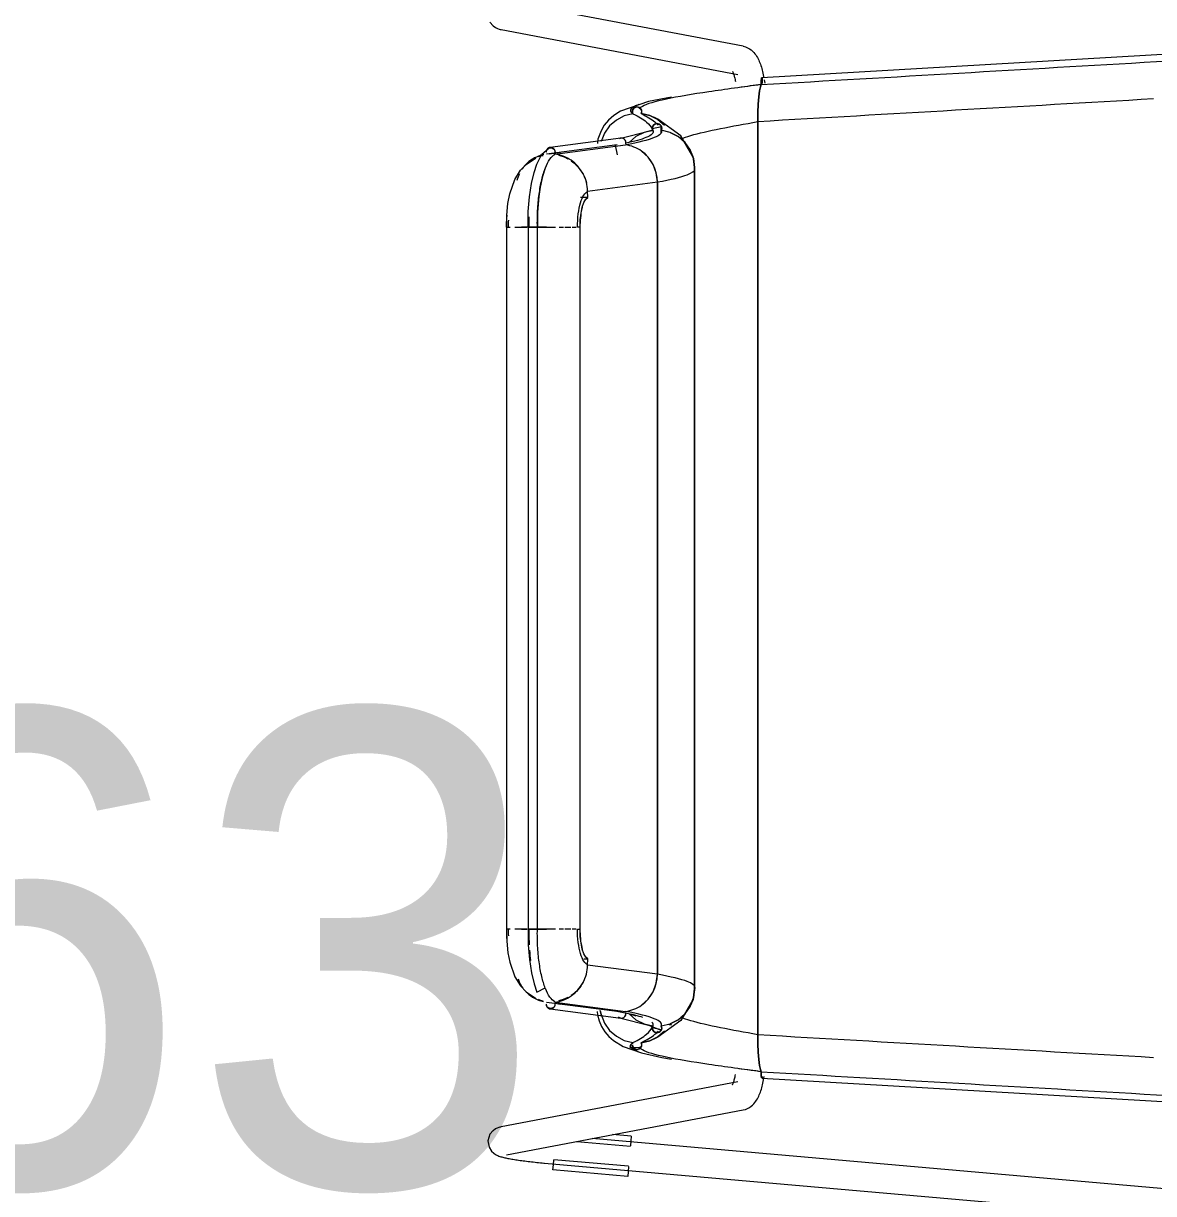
# Model space of a CAD drawing. Header units: millimetres. Extents: x 79795 to 317870, y -36033 to 97293.
# Drawn here: x 165999.8 to 166474.3, y 12047.2 to 12538.5 of the extents above; entities that cross this region are included whole.
import ezdxf

# ---------------------------------------------------------------- set-up
doc = ezdxf.new("R2010")
doc.units = ezdxf.units.MM
doc.header["$MEASUREMENT"] = 0
for name, color, linetype, lineweight in [('A-AREA-IDEN', 7, 'CONTINUOUS', 9), ('CSM-STL-XX-ZZ-M3-A-XXXX-00001_detached _19_04_21__rvt-1-Level 4$0$A-DOOR', 4, 'CONTINUOUS', 9), ('I-FURN', 8, 'CONTINUOUS', 9)]:
    doc.layers.add(name, color=color, linetype=linetype, lineweight=lineweight)
doc.styles.add('Century Gothic', font='GOTHIC.TTF', dxfattribs={"height": 200})

msp = doc.modelspace()

# ---------------------------------------------------------------- linework, layer by layer
at = {"layer": 'CSM-STL-XX-ZZ-M3-A-XXXX-00001_detached _19_04_21__rvt-1-Level 4$0$A-DOOR'}
msp.add_arc((165018.33, 13505.33), 1010, 270, 0, dxfattribs=at)
at = {"layer": 'I-FURN'}
for p, q in [((166301.93, 12528.88), (166202.64, 12547.7)), ((166195.64, 12539.04), (166196.97, 12537.47)), ((166196.97, 12537.47), (166198.05, 12536.72)), ((166198.05, 12536.72), (166198.85, 12536.34)), ((166198.85, 12536.34), (166199.47, 12536.13)), ((166199.47, 12536.13), (166199.99, 12535.99)), ((166199.99, 12535.99), (166200.4, 12535.91)), ((166200.4, 12535.91), (166299.69, 12517.09)), ((166641.68, 12534.98), (166309.77, 12515.69)), ((166301.93, 12528.88), (166302.91, 12528.62)), ((166302.91, 12528.62), (166303.81, 12528.26)), ((166303.81, 12528.26), (166304.6, 12527.82)), ((166304.6, 12527.82), (166305.29, 12527.34)), ((166305.29, 12527.34), (166305.88, 12526.83)), ((166305.88, 12526.83), (166306.4, 12526.31)), ((166306.4, 12526.31), (166306.86, 12525.78)), ((166306.86, 12525.78), (166307.26, 12525.25)), ((166307.26, 12525.25), (166307.62, 12524.71)), ((166307.62, 12524.71), (166307.94, 12524.17)), ((166307.94, 12524.17), (166308.23, 12523.64)), ((166308.23, 12523.64), (166308.5, 12523.08)), ((166308.5, 12523.08), (166308.75, 12522.52)), ((166308.75, 12522.52), (166308.99, 12521.95)), ((166308.99, 12521.95), (166309.21, 12521.37)), ((166309.21, 12521.37), (166309.42, 12520.78)), ((166309.42, 12520.78), (166309.61, 12520.17)), ((166309.61, 12520.17), (166309.79, 12519.56)), ((166297.46, 12518.31), (166297.48, 12518.29)), ((166297.48, 12518.29), (166297.52, 12518.21)), ((166297.52, 12518.21), (166297.57, 12518.13)), ((166297.57, 12518.13), (166297.64, 12517.97)), ((166297.64, 12517.97), (166297.73, 12517.78)), ((166297.73, 12517.78), (166297.83, 12517.55)), ((166297.83, 12517.55), (166297.93, 12517.28)), ((166297.93, 12517.28), (166298.03, 12516.98)), ((166298.03, 12516.98), (166298.14, 12516.64)), ((166298.14, 12516.64), (166298.25, 12516.27)), ((166298.25, 12516.27), (166298.36, 12515.88)), ((166298.36, 12515.88), (166298.46, 12515.46)), ((166298.46, 12515.46), (166298.57, 12515.01)), ((166298.57, 12515.01), (166298.67, 12514.54)), ((166309.59, 12514.74), (166309.63, 12515.13)), ((166309.63, 12515.12), (166309.59, 12514.74)), ((166309.63, 12515.13), (166309.67, 12515.43)), ((166309.67, 12515.42), (166309.63, 12515.12)), ((166309.72, 12515.62), (166309.67, 12515.42)), ((166309.67, 12515.43), (166309.72, 12515.62)), ((166309.77, 12515.69), (166309.72, 12515.62)), ((166309.72, 12515.62), (166309.77, 12515.69)), ((166309.83, 12515.63), (166309.77, 12515.69)), ((166309.77, 12515.69), (166309.83, 12515.63)), ((166309.79, 12519.56), (166309.96, 12518.93)), ((166309.88, 12515.44), (166309.83, 12515.63)), ((166309.83, 12515.63), (166309.88, 12515.45)), ((166309.88, 12515.45), (166309.92, 12515.16)), ((166309.92, 12515.15), (166309.88, 12515.44)), ((166309.92, 12515.16), (166309.96, 12514.78)), ((166309.96, 12514.77), (166309.92, 12515.15)), ((166309.96, 12518.93), (166310.13, 12518.28)), ((166310.13, 12518.28), (166310.28, 12517.63)), ((166310.28, 12517.63), (166310.42, 12516.96)), ((166310.42, 12516.96), (166310.56, 12516.28)), ((166310.56, 12516.28), (166310.68, 12515.59)), ((166310.8, 12514.88), (166310.91, 12514.17)), ((166298.67, 12514.54), (166298.77, 12514.05)), ((166308.51, 12507.71), (166308.82, 12510.18)), ((166308.82, 12510.17), (166308.51, 12507.68)), ((166309.18, 12511.92), (166308.82, 12510.17)), ((166308.82, 12510.18), (166309.19, 12511.92)), ((166309.59, 12512.82), (166309.18, 12511.92)), ((166309.19, 12511.92), (166309.59, 12512.82)), ((166309.56, 12513.79), (166309.57, 12514.29)), ((166309.57, 12514.28), (166309.56, 12513.79)), ((166309.56, 12513.79), (166309.57, 12513.29)), ((166309.57, 12513.3), (166309.56, 12513.79)), ((166309.59, 12514.74), (166309.57, 12514.28)), ((166309.57, 12514.29), (166309.59, 12514.74)), ((166309.59, 12512.82), (166309.57, 12513.3)), ((166309.57, 12513.29), (166309.59, 12512.82)), ((166309.96, 12514.78), (166309.98, 12514.33)), ((166309.98, 12514.32), (166309.96, 12514.77)), ((166309.98, 12514.33), (166309.99, 12513.83)), ((166309.99, 12513.83), (166309.98, 12514.32)), ((166309.98, 12513.33), (166309.99, 12513.83)), ((166309.99, 12513.83), (166309.99, 12513.33)), ((166310.91, 12514.17), (166311.01, 12513.44)), ((166262.2, 12505.68), (166250.48, 12501.69)), ((166271.86, 12507.58), (166262.2, 12505.68)), ((166308.51, 12507.68), (166308.27, 12504.58)), ((166308.27, 12504.63), (166308.51, 12507.68)), ((166250.48, 12501.69), (166247.66, 12499.88)), ((166255.69, 12500.58), (166252.06, 12499.67)), ((166255.48, 12501.54), (166255.56, 12502.04)), ((166255.56, 12502.04), (166255.48, 12501.55)), ((166255.48, 12501.55), (166255.52, 12501.05)), ((166255.52, 12501.05), (166255.48, 12501.54)), ((166255.69, 12500.58), (166255.52, 12501.05)), ((166255.52, 12501.05), (166255.69, 12500.58)), ((166255.75, 12502.5), (166255.56, 12502.04)), ((166255.56, 12502.04), (166255.75, 12502.49)), ((166255.75, 12502.49), (166256.06, 12502.88)), ((166256.06, 12502.88), (166255.75, 12502.5)), ((166256.06, 12502.88), (166256.45, 12503.18)), ((166256.45, 12503.18), (166256.06, 12502.88)), ((166256.45, 12503.18), (166256.91, 12503.38)), ((166256.91, 12503.38), (166256.45, 12503.18)), ((166256.91, 12503.38), (166257.39, 12503.45)), ((166257.39, 12503.45), (166256.91, 12503.38)), ((166257.39, 12503.45), (166257.88, 12503.39)), ((166257.88, 12503.39), (166257.39, 12503.45)), ((166257.88, 12503.39), (166258.34, 12503.21)), ((166258.34, 12503.21), (166257.88, 12503.39)), ((166258.34, 12503.21), (166258.74, 12502.92)), ((166258.74, 12502.92), (166258.34, 12503.21)), ((166258.74, 12502.92), (166259.06, 12502.54)), ((166259.06, 12502.54), (166258.74, 12502.92)), ((166259.06, 12502.54), (166259.26, 12502.09)), ((166259.27, 12502.09), (166259.06, 12502.54)), ((166259.32, 12501.1), (166259.17, 12500.63)), ((166259.17, 12500.63), (166259.33, 12501.1)), ((166259.17, 12500.63), (166262.79, 12499.84)), ((166262.79, 12499.84), (166259.17, 12500.63)), ((166259.26, 12502.09), (166259.35, 12501.6)), ((166259.36, 12501.6), (166259.27, 12502.09)), ((166259.35, 12501.6), (166259.32, 12501.1)), ((166259.33, 12501.1), (166259.36, 12501.6)), ((166308.11, 12501.04), (166308.06, 12497.27)), ((166308.06, 12497.35), (166308.12, 12501.04)), ((166308.27, 12504.58), (166308.11, 12501.04)), ((166308.12, 12501.11), (166308.27, 12504.58)), ((166243.64, 12495.72), (166242.29, 12493.44)), ((166245.41, 12497.88), (166243.64, 12495.72)), ((166245.91, 12495.45), (166243.74, 12492.37)), ((166247.66, 12499.88), (166245.41, 12497.88)), ((166248.74, 12497.93), (166245.91, 12495.45)), ((166252.06, 12499.67), (166248.74, 12497.93)), ((166262.79, 12499.84), (166266.11, 12498.19)), ((166266.11, 12498.2), (166262.79, 12499.84)), ((166267.66, 12495.13), (166263.77, 12494.3)), ((166264.14, 12495.53), (166263.94, 12495.08)), ((166263.94, 12495.07), (166264.14, 12495.52)), ((166264.14, 12495.52), (166264.46, 12495.91)), ((166264.46, 12495.91), (166264.14, 12495.53)), ((166266.19, 12498.25), (166264.44, 12499.14)), ((166264.46, 12495.91), (166264.86, 12496.2)), ((166264.86, 12496.2), (166264.46, 12495.91)), ((166264.86, 12496.2), (166265.32, 12496.39)), ((166265.32, 12496.39), (166264.86, 12496.2)), ((166265.32, 12496.39), (166265.81, 12496.46)), ((166265.81, 12496.46), (166265.32, 12496.39)), ((166265.81, 12496.46), (166266.3, 12496.39)), ((166266.3, 12496.39), (166265.81, 12496.46)), ((166268.95, 12495.8), (166266.11, 12498.2)), ((166266.11, 12498.19), (166268.95, 12495.8)), ((166275.73, 12491.27), (166266.19, 12498.25)), ((166266.3, 12496.39), (166266.76, 12496.2)), ((166266.76, 12496.2), (166266.3, 12496.39)), ((166266.76, 12496.2), (166267.16, 12495.91)), ((166267.17, 12495.91), (166266.76, 12496.2)), ((166267.16, 12495.91), (166267.48, 12495.52)), ((166267.48, 12495.53), (166267.17, 12495.91)), ((166267.68, 12495.08), (166267.48, 12495.53)), ((166267.48, 12495.52), (166267.68, 12495.07)), ((166267.58, 12492.55), (166267.53, 12495.43)), ((166308.06, 12497.27), (166308.06, 12113.87)), ((166308.06, 12113.87), (166308.06, 12497.27)), ((166250.67, 12490.31), (166220.9, 12486.45)), ((166242.29, 12493.44), (166241, 12489.84)), ((166243.74, 12492.37), (166242.34, 12488.85)), ((166250.44, 12490.26), (166250, 12490.07)), ((166250.91, 12490.32), (166250.44, 12490.26)), ((166250.59, 12490.29), (166262.21, 12493.26)), ((166251.38, 12490.25), (166250.91, 12490.32)), ((166251.82, 12490.07), (166251.38, 12490.25)), ((166256.95, 12490.97), (166254.07, 12488.46)), ((166260.34, 12492.73), (166256.95, 12490.97)), ((166264.06, 12493.62), (166260.34, 12492.73)), ((166262.21, 12493.26), (166264.08, 12493.59)), ((166263.94, 12495.08), (166263.86, 12494.59)), ((166263.86, 12494.58), (166263.94, 12495.07)), ((166263.86, 12494.59), (166263.89, 12494.09)), ((166263.9, 12494.09), (166263.86, 12494.58)), ((166263.89, 12494.09), (166264.06, 12493.62)), ((166264.06, 12493.62), (166263.9, 12494.09)), ((166267.72, 12494.09), (166267.56, 12493.62)), ((166267.56, 12493.62), (166267.73, 12494.09)), ((166271.28, 12492.73), (166267.56, 12493.62)), ((166267.76, 12494.59), (166267.68, 12495.08)), ((166267.68, 12495.07), (166267.76, 12494.58)), ((166267.76, 12494.58), (166267.72, 12494.09)), ((166267.73, 12494.09), (166267.76, 12494.59)), ((166271.27, 12492.72), (166274.67, 12490.97)), ((166274.67, 12490.97), (166271.28, 12492.73)), ((166274.67, 12490.97), (166277.54, 12488.46)), ((166277.55, 12488.46), (166274.67, 12490.97)), ((166280.84, 12482.62), (166275.73, 12491.27)), ((166217.5, 12483.55), (166220.4, 12486.1)), ((166249.03, 12487.46), (166219.34, 12483.61)), ((166222.88, 12483.63), (166252.58, 12487.48)), ((166241, 12489.84), (166240.77, 12488.07)), ((166248.25, 12487.33), (166249.05, 12483.26)), ((166252.2, 12489.77), (166251.82, 12490.07)), ((166252.5, 12489.39), (166252.2, 12489.77)), ((166252.69, 12488.94), (166252.5, 12489.39)), ((166252.77, 12488.44), (166252.69, 12488.94)), ((166252.74, 12487.95), (166252.77, 12488.44)), ((166277.54, 12488.46), (166279.71, 12485.32)), ((166279.72, 12485.33), (166277.55, 12488.46)), ((166280.91, 12482.47), (166279.54, 12485.64)), ((166279.71, 12485.32), (166281.08, 12481.76)), ((166281.08, 12481.76), (166279.72, 12485.33)), ((166210.81, 12479.29), (166214.71, 12481.97)), ((166214.71, 12481.97), (166214.9, 12482.07)), ((166215.31, 12479.43), (166217.5, 12483.55)), ((166220.53, 12483.77), (166225.3, 12484.38)), ((166262.08, 12482.36), (166259.34, 12484.85)), ((166264.16, 12479.25), (166262.08, 12482.36)), ((166281.71, 12477.43), (166280.91, 12482.47)), ((166281.08, 12481.76), (166281.55, 12477.97)), ((166281.55, 12477.97), (166281.08, 12481.76)), ((166206.12, 12472.94), (166208.52, 12476.82)), ((166208.52, 12476.82), (166210.81, 12479.29)), ((166213.05, 12471.28), (166214.15, 12475.97)), ((166214.15, 12475.97), (166215.31, 12479.43)), ((166218.85, 12477.67), (166217.76, 12474.23)), ((166265.48, 12475.7), (166264.16, 12479.25)), ((166265.96, 12471.93), (166265.48, 12475.7)), ((166281.55, 12477.97), (166281.55, 12133.18)), ((166281.55, 12133.18), (166281.55, 12477.97)), ((166281.71, 12438.52), (166281.71, 12477.43)), ((166204, 12466.89), (166206.12, 12472.94)), ((166212.21, 12465.66), (166213.05, 12471.28)), ((166217.76, 12474.23), (166216.79, 12469.8)), ((166236.68, 12468.07), (166265.96, 12471.93)), ((166265.96, 12471.93), (166265.96, 12139.22)), ((166265.96, 12139.22), (166265.96, 12471.93)), ((166203.21, 12462.85), (166204, 12466.89)), ((166211.72, 12459.54), (166212.21, 12465.66)), ((166216.2, 12465.79), (166215.67, 12459.23)), ((166216.79, 12469.8), (166216.2, 12465.79)), ((166236.75, 12465.35), (166236.68, 12468.07)), ((166202.7, 12458.03), (166203.21, 12462.85)), ((166236.75, 12465.35), (166233.74, 12465.35)), ((166233.92, 12458.89), (166234.43, 12461.38)), ((166234.43, 12461.38), (166235.1, 12463.36)), ((166235.1, 12463.36), (166235.89, 12464.72)), ((166235.89, 12464.72), (166236.75, 12465.35)), ((166202.59, 12453), (166202.7, 12458.03)), ((166211.63, 12453), (166211.72, 12459.54)), ((166215.67, 12459.23), (166215.59, 12453)), ((166233.49, 12453), (166233.6, 12456.04)), ((166233.6, 12456.04), (166233.92, 12458.89)), ((166202.76, 12453), (166202.59, 12453)), ((166202.59, 12453), (166202.59, 12158.15)), ((166202.61, 12453), (166204.08, 12453)), ((166206.11, 12453), (166208.69, 12453)), ((166211.31, 12453), (166208.84, 12453)), ((166208.86, 12453), (166211.31, 12453)), ((166211.7, 12453), (166211.63, 12453)), ((166211.63, 12453), (166211.63, 12158.15)), ((166211.63, 12453), (166215.58, 12453)), ((166211.89, 12453), (166211.7, 12453)), ((166212.2, 12453), (166211.89, 12453)), ((166212.59, 12453), (166212.2, 12453)), ((166213.04, 12453), (166212.59, 12453)), ((166213.53, 12453), (166213.04, 12453)), ((166214.03, 12453), (166213.53, 12453)), ((166214.51, 12453), (166214.03, 12453)), ((166214.92, 12453), (166214.51, 12453)), ((166215.25, 12453), (166214.92, 12453)), ((166215.48, 12453), (166215.25, 12453)), ((166215.58, 12453), (166215.48, 12453)), ((166219.37, 12453), (166215.56, 12453)), ((166215.56, 12453), (166219.37, 12453)), ((166215.59, 12158.15), (166215.59, 12453)), ((166219.57, 12453), (166223.12, 12453)), ((166224.75, 12453), (166226.59, 12453)), ((166227.11, 12453), (166229.58, 12453)), ((166230.16, 12453), (166231.9, 12453)), ((166233.43, 12453), (166233.43, 12158.15)), ((166233.49, 12158.15), (166233.49, 12453)), ((166281.71, 12133.72), (166281.71, 12438.52)), ((166202.59, 12158.15), (166202.7, 12153.12)), ((166202.59, 12158.15), (166202.76, 12158.15)), ((166204.08, 12158.15), (166202.61, 12158.15)), ((166208.69, 12158.15), (166206.11, 12158.15)), ((166208.84, 12158.15), (166211.31, 12158.15)), ((166211.31, 12158.15), (166208.86, 12158.15)), ((166211.63, 12158.15), (166211.72, 12151.61)), ((166211.63, 12158.15), (166211.7, 12158.15)), ((166215.48, 12158.15), (166211.63, 12158.15)), ((166211.7, 12158.15), (166211.89, 12158.15)), ((166211.89, 12158.15), (166212.2, 12158.15)), ((166212.2, 12158.15), (166212.59, 12158.15)), ((166212.59, 12158.15), (166213.04, 12158.15)), ((166213.04, 12158.15), (166213.53, 12158.15)), ((166213.53, 12158.15), (166214.03, 12158.15)), ((166214.03, 12158.15), (166214.51, 12158.15)), ((166214.51, 12158.15), (166214.92, 12158.15)), ((166214.92, 12158.15), (166215.25, 12158.15)), ((166215.25, 12158.15), (166215.48, 12158.15)), ((166215.56, 12158.15), (166219.37, 12158.15)), ((166219.37, 12158.15), (166215.56, 12158.15)), ((166223.12, 12158.15), (166219.57, 12158.15)), ((166226.59, 12158.15), (166224.75, 12158.15)), ((166229.58, 12158.15), (166227.11, 12158.15)), ((166231.9, 12158.15), (166230.16, 12158.15)), ((166233.6, 12155.11), (166233.49, 12158.15)), ((166202.7, 12153.12), (166203.21, 12148.3)), ((166211.72, 12151.61), (166212.21, 12145.48)), ((166233.92, 12152.26), (166233.6, 12155.11)), ((166234.43, 12149.77), (166233.92, 12152.26)), ((166203.21, 12148.3), (166204, 12144.26)), ((166235.1, 12147.78), (166234.43, 12149.77)), ((166235.89, 12146.43), (166235.1, 12147.78)), ((166236.75, 12145.79), (166235.89, 12146.43)), ((166204, 12144.26), (166206.12, 12138.21)), ((166212.21, 12145.48), (166213.05, 12139.86)), ((166235.08, 12145.79), (166236.75, 12145.79)), ((166236.68, 12143.08), (166236.75, 12145.79)), ((166265.96, 12139.22), (166236.68, 12143.08)), ((166206.12, 12138.21), (166208.52, 12134.33)), ((166213.05, 12139.86), (166214.15, 12135.17)), ((166265.48, 12135.45), (166265.96, 12139.22)), ((166208.52, 12134.33), (166210.81, 12131.86)), ((166210.81, 12131.86), (166214.71, 12129.18)), ((166214.15, 12135.17), (166215.31, 12131.72)), ((166215.31, 12131.72), (166218.85, 12133.48)), ((166262.08, 12128.79), (166264.16, 12131.9)), ((166264.16, 12131.9), (166265.48, 12135.45)), ((166281.71, 12133.72), (166280.91, 12128.68)), ((166281.55, 12133.18), (166281.08, 12129.39)), ((166281.08, 12129.39), (166281.55, 12133.18)), ((166214.71, 12129.18), (166214.9, 12129.08)), ((166219.34, 12127.54), (166249.03, 12123.69)), ((166222.87, 12127.08), (166225.31, 12126.76)), ((166222.88, 12127.51), (166252.58, 12123.67)), ((166259.34, 12126.3), (166262.08, 12128.79)), ((166280.84, 12128.53), (166275.73, 12119.88)), ((166280.91, 12128.68), (166279.54, 12125.51)), ((166281.08, 12129.39), (166279.71, 12125.82)), ((166279.72, 12125.82), (166281.08, 12129.39)), ((166220.9, 12124.7), (166250.67, 12120.84)), ((166240.68, 12123.57), (166240.82, 12122.15)), ((166240.82, 12122.15), (166241.48, 12119.65)), ((166242.34, 12122.3), (166241.97, 12124.04)), ((166241.97, 12124.04), (166242.34, 12122.29)), ((166242.34, 12122.29), (166243.74, 12118.78)), ((166254.54, 12122.44), (166248.25, 12123.82)), ((166252.2, 12121.38), (166252.5, 12121.76)), ((166252.5, 12121.76), (166252.69, 12122.21)), ((166252.69, 12122.21), (166252.77, 12122.7)), ((166252.77, 12122.7), (166252.74, 12123.2)), ((166254.07, 12122.68), (166256.95, 12120.18)), ((166256.98, 12121.68), (166254.54, 12122.44)), ((166277.54, 12122.69), (166274.67, 12120.18)), ((166274.67, 12120.18), (166277.55, 12122.68)), ((166279.71, 12125.82), (166277.54, 12122.69)), ((166277.55, 12122.68), (166279.72, 12125.82)), ((166241.48, 12119.65), (166242.51, 12117.28)), ((166242.51, 12117.28), (166243.89, 12115.08)), ((166243.74, 12118.78), (166245.91, 12115.7)), ((166249.61, 12121.37), (166250, 12121.08)), ((166250, 12121.08), (166250.44, 12120.89)), ((166250.44, 12120.89), (166250.91, 12120.83)), ((166250.59, 12120.86), (166262.21, 12117.89)), ((166250.91, 12120.83), (166251.38, 12120.89)), ((166251.38, 12120.89), (166251.82, 12121.08)), ((166251.82, 12121.08), (166252.2, 12121.38)), ((166256.95, 12120.18), (166260.34, 12118.42)), ((166260.34, 12118.42), (166264.06, 12117.53)), ((166262.21, 12117.89), (166267.53, 12115.72)), ((166263.77, 12116.85), (166267.66, 12116.02)), ((166263.86, 12116.57), (166263.9, 12117.06)), ((166263.89, 12117.06), (166263.86, 12116.56)), ((166264.06, 12117.53), (166263.89, 12117.06)), ((166263.9, 12117.06), (166264.06, 12117.53)), ((166275.73, 12119.88), (166266.19, 12112.9)), ((166267.56, 12117.53), (166271.28, 12118.42)), ((166267.56, 12117.53), (166267.72, 12117.06)), ((166267.73, 12117.06), (166267.56, 12117.53)), ((166267.72, 12117.06), (166267.76, 12116.57)), ((166267.76, 12116.56), (166267.73, 12117.06)), ((166274.67, 12120.18), (166271.28, 12118.43)), ((166271.28, 12118.42), (166274.67, 12120.18)), ((166243.89, 12115.08), (166245.57, 12113.11)), ((166245.57, 12113.11), (166247.53, 12111.37)), ((166245.91, 12115.7), (166248.74, 12113.22)), ((166248.74, 12113.22), (166252.06, 12111.48)), ((166266.11, 12112.96), (166262.79, 12111.31)), ((166262.79, 12111.3), (166266.11, 12112.94)), ((166263.94, 12116.07), (166263.86, 12116.57)), ((166263.86, 12116.56), (166263.94, 12116.07)), ((166264.14, 12115.62), (166263.94, 12116.07)), ((166263.94, 12116.07), (166264.14, 12115.62)), ((166264.46, 12115.24), (166264.14, 12115.62)), ((166264.14, 12115.62), (166264.46, 12115.24)), ((166266.19, 12112.9), (166264.44, 12112.01)), ((166264.86, 12114.95), (166264.46, 12115.24)), ((166264.46, 12115.24), (166264.86, 12114.94)), ((166265.32, 12114.76), (166264.86, 12114.95)), ((166264.86, 12114.94), (166265.32, 12114.75)), ((166265.81, 12114.69), (166265.32, 12114.76)), ((166265.32, 12114.75), (166265.81, 12114.69)), ((166266.3, 12114.76), (166265.81, 12114.69)), ((166265.81, 12114.69), (166266.3, 12114.75)), ((166268.95, 12115.35), (166266.11, 12112.96)), ((166266.11, 12112.94), (166268.95, 12115.35)), ((166266.76, 12114.95), (166266.3, 12114.76)), ((166266.3, 12114.75), (166266.76, 12114.94)), ((166267.16, 12115.24), (166266.76, 12114.95)), ((166266.76, 12114.94), (166267.17, 12115.24)), ((166267.48, 12115.62), (166267.16, 12115.24)), ((166267.17, 12115.24), (166267.48, 12115.62)), ((166267.68, 12116.07), (166267.48, 12115.62)), ((166267.48, 12115.62), (166267.68, 12116.07)), ((166267.76, 12116.57), (166267.68, 12116.07)), ((166267.68, 12116.07), (166267.76, 12116.56)), ((166308.06, 12113.87), (166308.11, 12110.11)), ((166308.12, 12110.1), (166308.06, 12113.8)), ((166247.53, 12111.37), (166251.65, 12108.86)), ((166251.65, 12108.86), (166259.27, 12106.19)), ((166252.06, 12111.48), (166255.69, 12110.57)), ((166254.77, 12109.66), (166254.44, 12108.5)), ((166254.44, 12108.5), (166258.29, 12108.69)), ((166255.56, 12109.11), (166255.48, 12109.6)), ((166255.48, 12109.6), (166255.56, 12109.11)), ((166255.52, 12110.1), (166255.69, 12110.57)), ((166255.69, 12110.57), (166255.52, 12110.1)), ((166255.75, 12108.66), (166255.56, 12109.11)), ((166255.56, 12109.11), (166255.75, 12108.65)), ((166256.06, 12108.27), (166255.75, 12108.66)), ((166255.75, 12108.65), (166256.06, 12108.26)), ((166256.45, 12107.97), (166256.06, 12108.27)), ((166256.06, 12108.26), (166256.45, 12107.96)), ((166256.91, 12107.77), (166256.45, 12107.97)), ((166256.45, 12107.96), (166256.91, 12107.77)), ((166257.39, 12107.7), (166256.91, 12107.77)), ((166256.91, 12107.77), (166257.39, 12107.69)), ((166257.88, 12107.76), (166257.39, 12107.7)), ((166257.39, 12107.69), (166257.88, 12107.75)), ((166258.34, 12107.94), (166257.88, 12107.76)), ((166257.88, 12107.75), (166258.34, 12107.94)), ((166258.74, 12108.23), (166258.34, 12107.94)), ((166258.34, 12107.94), (166258.74, 12108.23)), ((166259.06, 12108.61), (166258.74, 12108.23)), ((166258.74, 12108.23), (166259.06, 12108.6)), ((166259.26, 12109.06), (166259.06, 12108.61)), ((166259.06, 12108.6), (166259.27, 12109.05)), ((166262.79, 12111.31), (166259.17, 12110.52)), ((166259.17, 12110.52), (166262.79, 12111.3)), ((166259.17, 12110.52), (166259.32, 12110.05)), ((166259.33, 12110.05), (166259.17, 12110.52)), ((166259.35, 12109.55), (166259.26, 12109.06)), ((166259.27, 12109.05), (166259.36, 12109.55)), ((166259.32, 12110.05), (166259.35, 12109.55)), ((166259.36, 12109.55), (166259.33, 12110.05)), ((166308.11, 12110.11), (166308.27, 12106.57)), ((166308.27, 12106.57), (166308.12, 12110.04)), ((166259.27, 12106.19), (166267.79, 12104.3)), ((166267.79, 12104.3), (166271.86, 12103.57)), ((166308.27, 12106.57), (166308.51, 12103.47)), ((166308.51, 12103.47), (166308.27, 12106.52)), ((166308.51, 12103.47), (166308.82, 12100.97)), ((166308.82, 12100.97), (166308.51, 12103.44)), ((166308.82, 12100.97), (166309.18, 12099.23)), ((166309.19, 12099.23), (166308.82, 12100.96)), ((166309.18, 12099.23), (166309.59, 12098.32)), ((166309.59, 12098.32), (166309.19, 12099.23)), ((166309.57, 12097.85), (166309.56, 12097.36)), ((166309.56, 12097.35), (166309.57, 12097.85)), ((166309.56, 12097.36), (166309.57, 12096.86)), ((166309.57, 12096.86), (166309.56, 12097.35)), ((166309.59, 12098.32), (166309.57, 12097.85)), ((166309.57, 12097.85), (166309.59, 12098.32)), ((166299.69, 12094.06), (166200.4, 12075.24)), ((166297.46, 12092.84), (166297.48, 12092.86)), ((166297.48, 12092.86), (166297.52, 12092.93)), ((166297.52, 12092.93), (166297.57, 12093.02)), ((166297.57, 12093.02), (166297.64, 12093.17)), ((166297.64, 12093.17), (166297.73, 12093.37)), ((166297.73, 12093.37), (166297.83, 12093.6)), ((166297.83, 12093.6), (166297.93, 12093.87)), ((166297.93, 12093.87), (166298.03, 12094.17)), ((166298.03, 12094.17), (166298.14, 12094.51)), ((166298.14, 12094.51), (166298.25, 12094.87)), ((166298.25, 12094.87), (166298.36, 12095.27)), ((166298.36, 12095.27), (166298.46, 12095.69)), ((166298.46, 12095.69), (166298.57, 12096.14)), ((166298.57, 12096.14), (166298.67, 12096.61)), ((166298.67, 12096.61), (166298.77, 12097.1)), ((166309.57, 12096.86), (166309.59, 12096.41)), ((166309.59, 12096.41), (166309.57, 12096.86)), ((166309.59, 12096.41), (166309.63, 12096.02)), ((166309.63, 12096.02), (166309.59, 12096.41)), ((166309.63, 12096.02), (166309.67, 12095.73)), ((166309.67, 12095.72), (166309.63, 12096.02)), ((166309.77, 12095.46), (166309.83, 12095.52)), ((166309.83, 12095.52), (166309.77, 12095.46)), ((166641.68, 12076.17), (166309.77, 12095.46)), ((166309.79, 12091.59), (166309.96, 12092.22)), ((166309.88, 12095.71), (166309.92, 12096)), ((166309.92, 12095.99), (166309.88, 12095.7)), ((166309.92, 12096), (166309.96, 12096.38)), ((166309.96, 12096.37), (166309.92, 12095.99)), ((166309.96, 12092.22), (166310.13, 12092.86)), ((166310.13, 12092.86), (166310.28, 12093.52)), ((166310.28, 12093.52), (166310.42, 12094.19)), ((166310.42, 12094.19), (166310.56, 12094.87)), ((166310.56, 12094.87), (166310.68, 12095.56)), ((166310.68, 12095.56), (166310.8, 12096.27)), ((166307.94, 12086.98), (166308.23, 12087.51)), ((166308.23, 12087.51), (166308.5, 12088.07)), ((166308.5, 12088.07), (166308.75, 12088.63)), ((166308.75, 12088.63), (166308.99, 12089.2)), ((166308.99, 12089.2), (166309.21, 12089.78)), ((166309.21, 12089.78), (166309.42, 12090.37)), ((166309.42, 12090.37), (166309.61, 12090.97)), ((166309.61, 12090.97), (166309.79, 12091.59)), ((166301.93, 12082.27), (166302.91, 12082.52)), ((166302.91, 12082.52), (166303.81, 12082.89)), ((166303.81, 12082.89), (166304.6, 12083.33)), ((166304.6, 12083.33), (166305.29, 12083.81)), ((166305.29, 12083.81), (166305.88, 12084.32)), ((166305.88, 12084.32), (166306.4, 12084.84)), ((166306.4, 12084.84), (166306.86, 12085.37)), ((166306.86, 12085.37), (166307.26, 12085.9)), ((166307.26, 12085.9), (166307.62, 12086.44)), ((166307.62, 12086.44), (166307.94, 12086.98)), ((166202.64, 12063.45), (166301.93, 12082.27)), ((166195.64, 12072.1), (166196.97, 12073.68)), ((166196.97, 12073.68), (166198.05, 12074.43)), ((166198.05, 12074.43), (166198.85, 12074.8)), ((166198.85, 12074.8), (166199.47, 12075.02)), ((166199.47, 12075.02), (166199.99, 12075.15)), ((166199.99, 12075.15), (166200.4, 12075.24)), ((166195.64, 12072.1), (166194.81, 12069.35)), ((166194.81, 12069.35), (166195.29, 12066.59)), ((166232.14, 12069.05), (166254.62, 12067.08)), ((166662.86, 12032.98), (166238.51, 12070.26)), ((166254.99, 12071.31), (166247.09, 12072)), ((166254.81, 12069.27), (166254.63, 12067.2)), ((166254.99, 12071.31), (166254.81, 12069.27)), ((166195.29, 12066.59), (166196.33, 12064.94)), ((166196.33, 12064.94), (166197.24, 12064.08)), ((166197.24, 12064.08), (166197.95, 12063.61)), ((166197.95, 12063.61), (166198.51, 12063.3)), ((166198.51, 12063.3), (166198.98, 12063.09)), ((166198.98, 12063.09), (166199.41, 12062.92)), ((166199.41, 12062.92), (166199.81, 12062.78)), ((166199.81, 12062.78), (166200.21, 12062.65)), ((166200.21, 12062.65), (166200.6, 12062.54)), ((166200.6, 12062.54), (166201.01, 12062.43)), ((166201.01, 12062.43), (166201.42, 12062.32)), ((166201.42, 12062.32), (166201.85, 12062.22)), ((166201.85, 12062.22), (166202.29, 12062.13)), ((166202.29, 12062.13), (166202.75, 12062.03)), ((166202.75, 12062.03), (166203.23, 12061.93)), ((166203.23, 12061.93), (166203.72, 12061.84)), ((166203.72, 12061.84), (166204.24, 12061.74)), ((166204.24, 12061.74), (166204.77, 12061.65)), ((166204.77, 12061.65), (166205.32, 12061.56)), ((166205.32, 12061.56), (166205.89, 12061.47)), ((166205.89, 12061.47), (166206.48, 12061.37)), ((166206.48, 12061.37), (166207.08, 12061.28)), ((166207.08, 12061.28), (166207.7, 12061.19)), ((166207.7, 12061.19), (166208.33, 12061.1)), ((166208.33, 12061.1), (166208.98, 12061.01)), ((166208.98, 12061.01), (166209.65, 12060.93)), ((166209.65, 12060.93), (166210.32, 12060.84)), ((166210.32, 12060.84), (166211.01, 12060.75)), ((166211.01, 12060.75), (166211.71, 12060.67)), ((166211.71, 12060.67), (166212.42, 12060.59)), ((166212.42, 12060.59), (166213.13, 12060.5)), ((166213.13, 12060.5), (166213.86, 12060.42)), ((166213.86, 12060.42), (166214.59, 12060.35)), ((166214.59, 12060.35), (166215.33, 12060.27)), ((166215.33, 12060.27), (166216.08, 12060.2)), ((166216.08, 12060.2), (166216.83, 12060.12)), ((166216.83, 12060.12), (166217.58, 12060.05)), ((166217.58, 12060.05), (166218.33, 12059.99)), ((166218.33, 12059.99), (166218.49, 12059.97)), ((166218.49, 12059.97), (166661.81, 12021.03)), ((166222.09, 12057.16), (166222.27, 12059.2)), ((166222.27, 12059.2), (166222.45, 12061.27)), ((166253.88, 12058.63), (166222.46, 12061.39)), ((166253.86, 12058.51), (166253.68, 12056.44)), ((166253.5, 12054.4), (166222.09, 12057.16)), ((166253.68, 12056.44), (166253.5, 12054.4))]:
    msp.add_line(p, q, dxfattribs=at)
for centre, major_axis, ratio, start_param, end_param in [((166250.9, 12488.36), (0, 1.96), 0.955139, 4.501447, 6.790779), ((166250.89, 12471.8), (0, 15.78), 0.955139, 5.929149, 6.170649), ((166250.89, 12471.8), (0, 15.78), 0.955139, 5.687432, 5.928979), ((166250.89, 12471.8), (0, 15.78), 0.955139, 4.720632, 5.68731), ((166206.87, 12453), (0, 12.4), 0.287441, 1.332781, 1.570796), ((166218.34, 12453), (-15.75, 0), 0.000004, 3.431839, 3.614078), ((166206.87, 12158.15), (0, -12.4), 0.287441, 4.712389, 4.932602), ((166218.34, 12158.15), (-15.75, 0), 0.000004, 2.669107, 2.851347), ((166250.89, 12139.35), (0, 15.78), 0.955139, 3.737469, 4.704147), ((166250.9, 12122.79), (0, 1.96), 0.955139, 2.379629, 4.923331), ((166250.89, 12139.35), (0, 15.78), 0.955139, 3.254129, 3.495629), ((166250.89, 12139.35), (0, 15.78), 0.955139, 3.495799, 3.737346)]:
    msp.add_ellipse(centre, major_axis=major_axis, ratio=ratio, start_param=start_param, end_param=end_param, dxfattribs=at)
for points in [[(166309.59, 12512.82), (166364.82, 12516.04), (166475.42, 12522.48), (166586.18, 12528.92), (166641.58, 12532.14)], [(166309.57, 12512.81), (166306.51, 12512.42), (166303.42, 12512.03), (166300.37, 12511.65)], [(166308.06, 12497.35), (166363.42, 12500.55), (166418.84, 12503.74), (166474.3, 12506.94)], [(166267.56, 12493.62), (166268.11, 12492.59), (166266.14, 12490.55), (166258.08, 12488.5), (166252.58, 12487.48)], [(166215.56, 12453), (166215.52, 12455.35), (166215.59, 12460), (166216.22, 12466.86), (166217.33, 12473), (166218.86, 12478.07), (166220.75, 12481.77), (166222.16, 12483.08), (166222.89, 12483.43)], [(166216, 12482.55), (166216.63, 12482.79), (166217.28, 12482.95), (166217.94, 12483.09)], [(166236.68, 12468.07), (166236.64, 12469.36), (166236.28, 12471.87), (166234.87, 12475.47), (166232.67, 12478.61), (166229.84, 12481.14), (166226.5, 12482.9), (166224.12, 12483.49), (166222.88, 12483.63)], [(166223.06, 12484.39), (166223.07, 12484.23), (166223.07, 12484.06), (166223.03, 12483.9)], [(166224.4, 12483.17), (166225.78, 12482.86), (166227.15, 12482.36), (166228.41, 12481.66)], [(166281.71, 12477.43), (166281.71, 12477.61), (166281.65, 12477.79), (166281.55, 12477.97)], [(166208.07, 12475.39), (166207.64, 12474.5), (166207.24, 12473.57), (166207, 12472.61)], [(166232.36, 12453), (166232.42, 12456.79), (166233.39, 12464.18), (166235.55, 12467.57), (166236.67, 12467.82)], [(166234.38, 12461.38), (166233.83, 12459.33), (166233.55, 12456.61), (166233.45, 12453.84)], [(166202.68, 12453), (166202.67, 12454.71), (166202.75, 12456.39), (166202.9, 12457.97)], [(166212.16, 12453), (166212.13, 12454.43), (166212.14, 12455.85), (166212.17, 12457.26)], [(166202.87, 12153.55), (166202.74, 12155.02), (166202.67, 12156.57), (166202.68, 12158.15)], [(166212.26, 12151.55), (166212.15, 12153.73), (166212.12, 12155.93), (166212.16, 12158.15)], [(166236.67, 12143.33), (166236.11, 12143.45), (166235.01, 12144.4), (166233.61, 12147.72), (166232.65, 12152.52), (166232.39, 12156.25), (166232.36, 12158.15)], [(166233.44, 12157.31), (166233.5, 12154.53), (166233.86, 12151.99), (166234.38, 12149.77)], [(166212.84, 12144.99), (166212.66, 12146.41), (166212.49, 12147.86), (166212.38, 12149.33)], [(166222.88, 12127.51), (166224.12, 12127.66), (166226.5, 12128.24), (166229.84, 12130.01), (166232.67, 12132.54), (166234.87, 12135.68), (166236.28, 12139.28), (166236.64, 12141.78), (166236.68, 12143.08)], [(166222.89, 12127.72), (166222.16, 12128.07), (166220.75, 12129.38), (166219.49, 12131.85), (166218.92, 12133.31)], [(166281.55, 12133.18), (166281.65, 12133.36), (166281.71, 12133.54), (166281.71, 12133.72)], [(166218, 12127.98), (166217.32, 12128.14), (166216.65, 12128.34), (166215.99, 12128.59)], [(166228.39, 12129.5), (166227.13, 12128.8), (166225.77, 12128.4), (166224.38, 12128.06)], [(166259.9, 12121.07), (166258.01, 12121.73), (166255.2, 12122.38), (166252.16, 12123.04)], [(166267.56, 12117.53), (166268.11, 12118.56), (166266.14, 12120.6), (166258.08, 12122.65), (166252.58, 12123.67)], [(166264.06, 12117.53), (166264.35, 12118.08), (166264.21, 12118.62), (166263.64, 12119.17)], [(166267.49, 12117.33), (166267.52, 12117.4), (166267.54, 12117.46), (166267.56, 12117.53)], [(166272.03, 12117.92), (166271.56, 12117.98), (166271.09, 12118.03), (166270.63, 12118.09)], [(166474.3, 12104.21), (166418.84, 12107.4), (166363.42, 12110.6), (166308.06, 12113.8)], [(166309.57, 12098.34), (166306.45, 12098.73), (166303.29, 12099.13), (166300.17, 12099.53)], [(166309.59, 12098.32), (166364.82, 12095.1), (166475.42, 12088.66), (166586.18, 12082.22), (166641.58, 12079)]]:
    msp.add_open_spline(points, degree=3, dxfattribs=at)
for points, knots in [([(166309.59, 12512.82), (166302.04, 12511.81), (166286.82, 12509.77), (166268.39, 12506.72), (166260.09, 12504.29), (166258.49, 12502.86), (166258.29, 12502.46)], [0, 0, 0, 0, 0.25, 0.5, 0.75, 0.8499412, 0.8499412, 0.8499412, 0.8499412]), ([(166258.11, 12504.43), (166257.39, 12504.17), (166254.36, 12502.88), (166254.13, 12501.6), (166255.69, 12500.58)], [0.6866019, 0.6866019, 0.6866019, 0.6866019, 0.75, 1, 1, 1, 1]), ([(166255.69, 12500.58), (166258.09, 12499.42), (166261.52, 12497.32), (166263.3, 12495.23), (166263.77, 12494.3)], [0, 0, 0, 0, 0.5, 0.9025379, 0.9025379, 0.9025379, 0.9025379]), ([(166259.17, 12500.63), (166261.58, 12499.46), (166264.24, 12497.83), (166265.91, 12496.21), (166266.3, 12495.75)], [0, 0, 0, 0, 0.5, 0.696307, 0.696307, 0.696307, 0.696307]), ([(166275.78, 12489.98), (166276.93, 12490.46), (166281.18, 12491.92), (166291.89, 12494.35), (166302.67, 12496.3), (166308.06, 12497.27)], [0.375, 0.375, 0.375, 0.375, 0.5, 0.75, 1, 1, 1, 1]), ([(166264.06, 12493.62), (166264.6, 12492.59), (166262.87, 12490.78), (166256.39, 12488.96), (166252.67, 12488.17)], [0, 0, 0, 0, 0.5, 0.8877852, 0.8877852, 0.8877852, 0.8877852]), ([(166222.88, 12483.63), (166222.94, 12483.78), (166223.01, 12483.99), (166223.05, 12484.27), (166223.06, 12484.56), (166223.03, 12484.85), (166222.94, 12485.14), (166222.83, 12485.41), (166222.63, 12485.73), (166222.33, 12486.05), (166221.96, 12486.28), (166221.6, 12486.42), (166221.29, 12486.46), (166221.02, 12486.47), (166220.75, 12486.44), (166220.51, 12486.36), (166220.26, 12486.25), (166219.96, 12486.06), (166219.65, 12485.73), (166219.43, 12485.34), (166219.33, 12484.98), (166219.3, 12484.72), (166219.29, 12484.56), (166219.3, 12484.49)], [0, 0, 0, 0, 0.0555556, 0.0833333, 0.1111111, 0.1666667, 0.1944444, 0.2222222, 0.2777778, 0.3333333, 0.3888889, 0.4444444, 0.4791667, 0.5138889, 0.5486111, 0.5833333, 0.6180556, 0.6527778, 0.7222222, 0.7916667, 0.8263889, 0.8611111, 0.8888889, 0.8888889, 0.8888889, 0.8888889]), ([(166219.31, 12484.39), (166219.31, 12484.56), (166219.35, 12484.85), (166219.5, 12485.23), (166219.75, 12485.65), (166220.28, 12486.1), (166221.14, 12486.36), (166221.93, 12486.13), (166222.46, 12485.73), (166222.78, 12485.35), (166222.92, 12485.04), (166222.97, 12484.88)], [-0.875, -0.875, -0.875, -0.875, -0.8125, -0.765625, -0.71875, -0.625, -0.5, -0.375, -0.3125, -0.25, -0.1875, -0.1875, -0.1875, -0.1875]), ([(166218.22, 12483.42), (166217.45, 12483.26), (166215.55, 12482.7), (166212.69, 12481.14), (166210.5, 12479.13), (166209.5, 12477.75), (166209.23, 12477.35)], [0.0592823, 0.0592823, 0.0592823, 0.0592823, 0.1666667, 0.3333333, 0.5, 0.565028, 0.565028, 0.565028, 0.565028]), ([(166229.76, 12480.8), (166231.81, 12479.37), (166234.32, 12476.42), (166235.88, 12472.85), (166236.13, 12471.6)], [-0.6666667, -0.6666667, -0.6666667, -0.6666667, -0.3333333, -0.1666667, -0.1666667, -0.1666667, -0.1666667]), ([(166265.96, 12471.93), (166271.68, 12472.94), (166279.32, 12474.77), (166281.71, 12476.6), (166281.71, 12477.43)], [0, 0, 0, 0, 0.5, 0.9107154, 0.9107154, 0.9107154, 0.9107154]), ([(166218.85, 12133.48), (166218.31, 12134.9), (166217.31, 12138.23), (166216.22, 12144.29), (166215.59, 12151.15), (166215.52, 12155.8), (166215.56, 12158.15)], [0.3397465, 0.3397465, 0.3397465, 0.3397465, 0.5, 0.6666667, 0.8333333, 0.9999948, 0.9999948, 0.9999948, 0.9999948]), ([(166207.43, 12137.28), (166207.62, 12136.76), (166208.18, 12135.42), (166208.92, 12134.16), (166209.45, 12133.44)], [0.260519, 0.260519, 0.260519, 0.260519, 0.3333333, 0.4544474, 0.4544474, 0.4544474, 0.4544474]), ([(166236.11, 12139.49), (166235.79, 12138.28), (166234.36, 12134.78), (166231.91, 12131.48), (166229.76, 12130.35)], [-0.8309955, -0.8309955, -0.8309955, -0.8309955, -0.6666667, -0.3333333, -0.3333333, -0.3333333, -0.3333333]), ([(166281.71, 12133.72), (166281.71, 12134.55), (166279.32, 12136.38), (166271.68, 12138.21), (166265.96, 12139.22)], [0.0892847, 0.0892847, 0.0892847, 0.0892847, 0.5, 1, 1, 1, 1]), ([(166210.08, 12132.64), (166210.87, 12131.7), (166212.69, 12130.02), (166215.5, 12128.43), (166217.42, 12127.96), (166218.15, 12127.8)], [0.5, 0.5, 0.5, 0.5, 0.6666667, 0.8333333, 0.9365189, 0.9365189, 0.9365189, 0.9365189]), ([(166219.3, 12126.66), (166219.29, 12126.52), (166219.31, 12126.3), (166219.38, 12126), (166219.47, 12125.74), (166219.66, 12125.42), (166219.95, 12125.1), (166220.3, 12124.87), (166220.65, 12124.73), (166220.96, 12124.68), (166221.24, 12124.68), (166221.5, 12124.71), (166221.75, 12124.79), (166222.01, 12124.9), (166222.32, 12125.09), (166222.64, 12125.41), (166222.88, 12125.81), (166222.99, 12126.17), (166223.04, 12126.43), (166223.06, 12126.59), (166223.06, 12126.66)], [0.1111111, 0.1111111, 0.1111111, 0.1111111, 0.1666667, 0.1944444, 0.2222222, 0.2777778, 0.3333333, 0.3888889, 0.4444444, 0.4791667, 0.5138889, 0.5486111, 0.5833333, 0.6180556, 0.6527778, 0.7222222, 0.7916667, 0.8263889, 0.8611111, 0.8888889, 0.8888889, 0.8888889, 0.8888889]), ([(166222.97, 12126.26), (166222.93, 12126.15), (166222.83, 12125.91), (166222.55, 12125.5), (166222.01, 12125.05), (166221.14, 12124.79), (166220.35, 12125.02), (166219.84, 12125.42), (166219.55, 12125.8), (166219.36, 12126.26), (166219.32, 12126.59), (166219.31, 12126.75)], [-0.8125, -0.8125, -0.8125, -0.8125, -0.765625, -0.71875, -0.625, -0.5, -0.375, -0.3125, -0.25, -0.1875, -0.125, -0.125, -0.125, -0.125]), ([(166255.69, 12110.57), (166258.09, 12111.73), (166261.52, 12113.82), (166263.3, 12115.92), (166263.77, 12116.85)], [0, 0, 0, 0, 0.5, 0.9025383, 0.9025383, 0.9025383, 0.9025383]), ([(166308.06, 12113.87), (166302.67, 12114.85), (166291.89, 12116.79), (166281.18, 12119.23), (166276.93, 12120.69), (166275.78, 12121.17)], [0, 0, 0, 0, 0.25, 0.5, 0.625, 0.625, 0.625, 0.625]), ([(166259.17, 12110.52), (166261.58, 12111.69), (166264.24, 12113.32), (166265.91, 12114.94), (166266.3, 12115.4)], [0, 0, 0, 0, 0.5, 0.6963068, 0.6963068, 0.6963068, 0.6963068]), ([(166257.9, 12106.8), (166257.27, 12107.03), (166254.36, 12108.29), (166254.13, 12109.55), (166255.69, 12110.57)], [0.6929173, 0.6929173, 0.6929173, 0.6929173, 0.75, 1, 1, 1, 1]), ([(166309.59, 12098.32), (166302.04, 12099.34), (166286.82, 12101.37), (166268.39, 12104.42), (166260.09, 12106.86), (166258.49, 12108.28), (166258.29, 12108.69)], [0, 0, 0, 0, 0.25, 0.5, 0.75, 0.8499411, 0.8499411, 0.8499411, 0.8499411])]:
    msp.add_open_spline(points, degree=3, knots=knots, dxfattribs=at)

# ---------------------------------------------------------------- texts
at = {"layer": 'A-AREA-IDEN', "style": 'Century Gothic'}
msp.add_text('4.63', height=200, dxfattribs=at).set_placement((165698.19, 12050.09))

doc.saveas('drawing.dxf')
